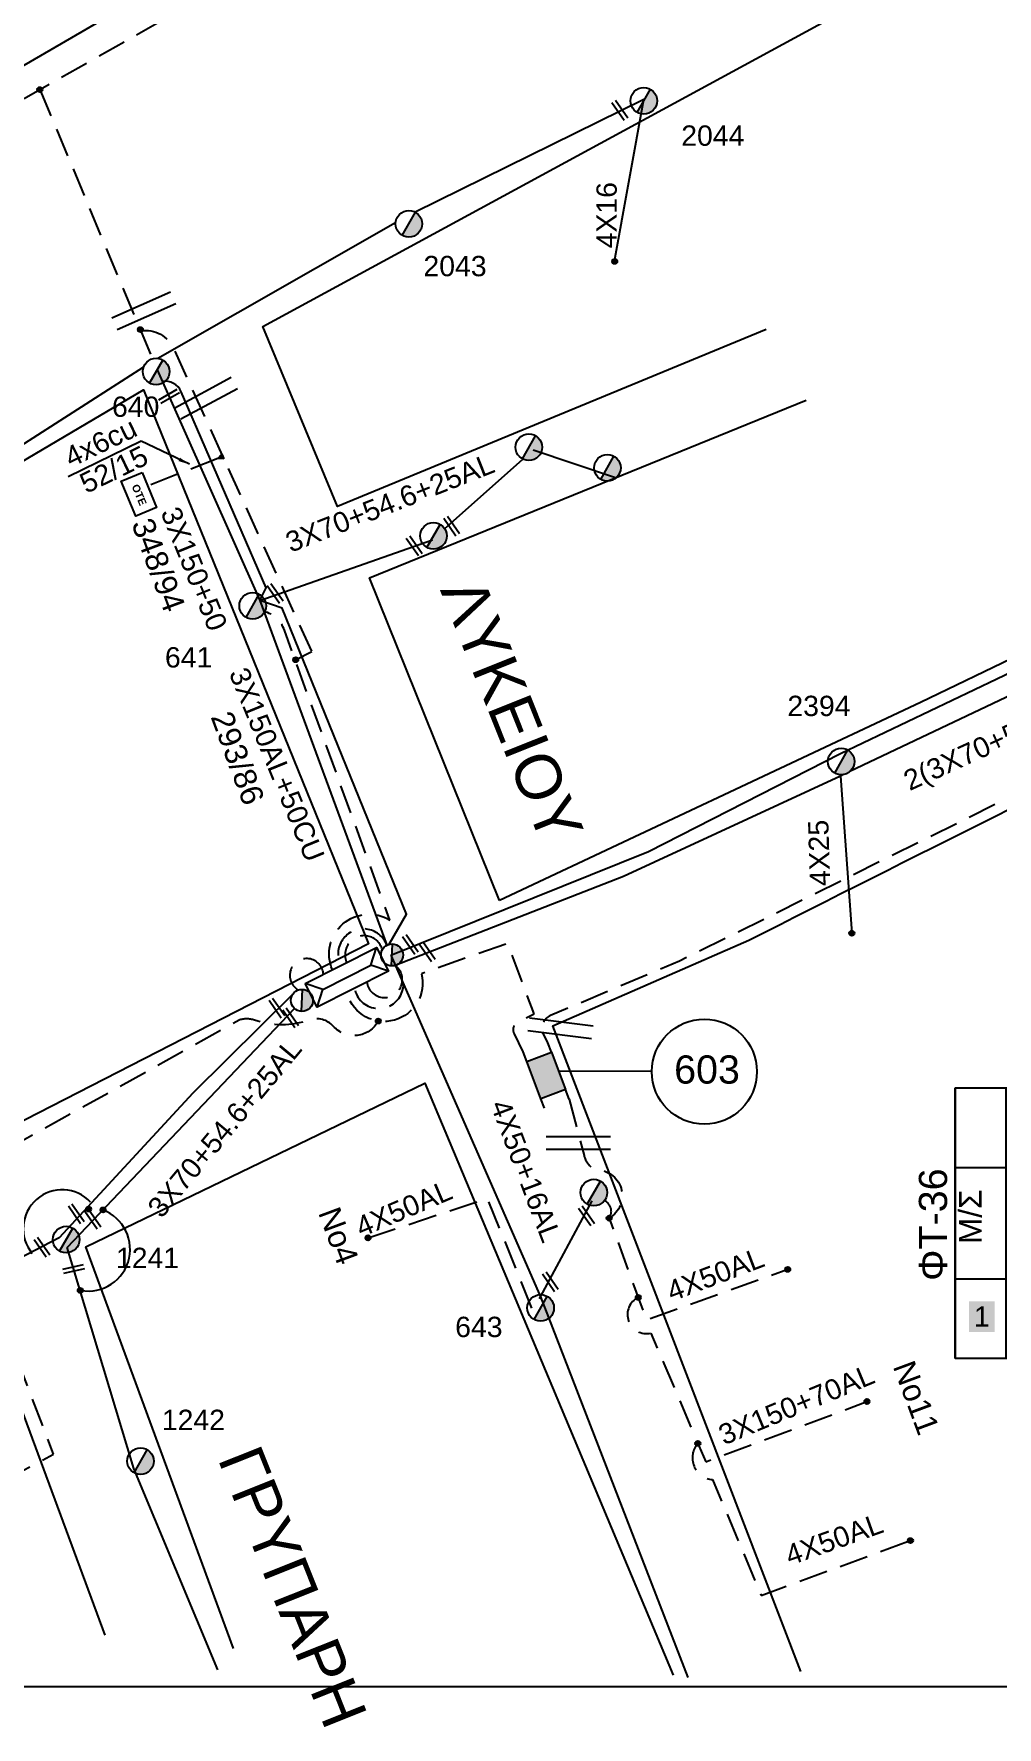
# Model space of a CAD drawing. Header units: millimetres. Extents: x 5010 to 7184, y -101 to 935.
# Drawn here: x 5551.2 to 5636.5, y -93.3 to 56.6 of the extents above; entities that cross this region are included whole.
import ezdxf
from ezdxf.enums import TextEntityAlignment as Align

# ---------------------------------------------------------------- set-up
doc = ezdxf.new("R2010")
doc.units = ezdxf.units.MM
doc.linetypes.add('DASHED', pattern=[19.05, 12.7, -6.35])
for name, color, linetype in [('Link Box 4 Διευθύνσεων', 7, 'Continuous'), ('Pillar OTE', 7, 'Continuous'), ('Ασφαλειοκιβώτια Χ.Τ 9 αναχωρήσεων', 7, 'Continuous'), ('Γέφυρες Εναερίου Δικτύου', 7, 'Continuous'), ('Γυμνά εναέρια ΧΤ και ΦΟΠ (3Φ)   4x50+16AL', 7, 'Continuous'), ('Εναέρια παροχή ΧΤ 4x16', 7, 'SYN_LINE'), ('Εναέρια παροχή ΧΤ 4x25', 7, 'SYN_LINE'), ('Επιγραφές - Σχήματα', 7, 'Continuous'), ('Καλώδια ΧΤ   3x150+70AL', 7, 'DASHED'), ('Καλώδια ΧΤ   3x150AL+50CU', 7, 'DASHED'), ('Καλώδια ΧΤ   3x150AL+50XLPE', 7, 'DASHED'), ('Καλώδια ΧΤ   4x50AL', 7, 'DASHED'), ('Μηχανική τομή', 7, 'Continuous'), ('Στύλος ΦΜ', 7, 'Continuous'), ('Στύλος ΦΜ @ 1', 7, 'Continuous'), ('Συνδέσεις', 7, 'Continuous'), ('Συνεστραμμένα ΧΤ   3x70+54.6+25AL', 7, 'SYN_LINE'), ('Τομή', 7, 'Continuous'), ('Υποσταθμός εναέριος 2 στύλων', 7, 'Continuous'), ('Υποσταθμός πόλεως', 7, 'Continuous'), ('Υπόβαθρο ΔΕΗ', 7, 'Continuous'), ('Υπόγεια Καλώδια Δικτύου ΧΤ   .15', 7, 'DASHED'), ('Υπόγεια καλώδια Παροχών ΧΤ   4x50AL', 7, 'DASHED'), ('Υπόγεια καλώδια Παροχών ΧΤ   4x6', 7, 'DASHED')]:
    doc.layers.add(name, color=color, linetype=linetype)
doc.styles.get("Standard").update_dxf_attribs({"font": 'arial.ttf'})
doc.linetypes.add('SYN_LINE', pattern='A,0.5,-0.0001,["/\\/\\/\\/",Standard,S=0.1,R=0,X=0,Y=-0.05],-0.25', length=0.7501)
doc.dimstyles.new('ISO-25', dxfattribs={"dimtxt": 2.5, "dimasz": 2.5, "dimexe": 1.25, "dimexo": 0.625, "dimtad": 1, "dimtxsty": 'Standard', "dimcen": 2.5, "dimaunit": 2, "dimazin": 0, "dimtfac": 1, "dimtmove": 0, "dimatfit": 3, "dimfxl": 1, "dimarcsym": 0})

# ---------------------------------------------------------------- blocks, each defined once
blk = doc.blocks.new('ΑΣΦΑΛΕΙΟΚΙΒΩΤΙΟ ΥΠΟΣΤΑΘΜΟΥ 9 ΑΝΑΧΩΡΗΣΕΩΝ')
at = {"layer": 'Ασφαλειοκιβώτια Χ.Τ 9 αναχωρήσεων', "ltscale": 40}
for p, q in [((-23.8, 40.36), (24.02, 40.36)), ((-9.72, 40.36), (-9.72, -40.64)), ((9.94, 40.36), (9.94, -40.64)), ((-23.8, 31.36), (24.02, 31.36)), ((-23.8, 22.36), (24.02, 22.36)), ((-23.8, 13.36), (24.02, 13.36)), ((-23.8, 4.36), (24.02, 4.36)), ((-23.8, -4.64), (24.02, -4.64)), ((-23.8, -13.64), (24.02, -13.64)), ((-23.8, -22.64), (24.02, -22.64)), ((-23.8, -31.64), (24.02, -31.64))]:
    blk.add_line(p, q, dxfattribs=at)
at = {"layer": 'Ασφαλειοκιβώτια Χ.Τ 9 αναχωρήσεων'}
blk.add_lwpolyline([(-23.8, -40.64), (24.02, -40.64), (24.02, 40.36), (-23.8, 40.36)], close=True, dxfattribs=at)
for s, p in [('1', (-18.22, 37.06)), ('2', (-18.02, 28.07)), ('3', (-18.09, 19.73)), ('4', (-17.94, 9.66)), ('5', (-18.55, 0.71)), ('6', (-18.4, -7.35)), ('7', (-18.34, -16.37)), ('8', (-18.19, -26.2)), ('9', (-18.02, -34.53))]:
    blk.add_text(s, height=3.6, rotation=270, dxfattribs=at).set_placement(p)
at = {"layer": 'Ασφαλειοκιβώτια Χ.Τ 9 αναχωρήσεων', "ltscale": 40}
for tag, height, p in [('ΟΝΟΜΑ', 5, (-0.16, 44.31)), ('ΚΕΙΜΕΝΟ 1', 2, (17.06, 35.59)), ('ΚΕΙΜΕΝΟ 2', 2, (17.06, 26.88)), ('ΚΕΙΜΕΝΟ 3', 2, (17.06, 17.69)), ('ΚΕΙΜΕΝΟ 4', 2, (17.06, 8.71)), ('ΚΕΙΜΕΝΟ 5', 2, (17.06, -0.13)), ('ΚΕΙΜΕΝΟ 6', 2, (17.06, -9.05)), ('ΚΕΙΜΕΝΟ 7', 2, (17.06, -18.13)), ('ΚΕΙΜΕΝΟ 8', 2, (17.06, -26.85)), ('ΚΕΙΜΕΝΟ 9', 2, (17.06, -35.99)), ('ΣΧ', 2, (-0.1, -42.64))]:
    blk.add_attdef(tag, text='', height=height, dxfattribs=at).set_placement(p, align=Align.MIDDLE_CENTER)
blk = doc.blocks.new('LINK BOX 4 ΑΝΑΧΩΡΗΣΕΩΝ')
at = {"layer": 'Link Box 4 Διευθύνσεων', "ltscale": 40}
blk.add_hatch(color=256, dxfattribs=at).paths.add_polyline_path([(-3.54, 0), (-3.54, -4.67), (3.54, -4.67), (3.54, 0)])
for p, q in [((-3.54, 0), (-5.33, 0)), ((5.33, 0), (3.54, 0)), ((-3.54, -4.67), (-5.33, -4.67)), ((5.33, -4.67), (3.54, -4.67))]:
    blk.add_line(p, q, dxfattribs=at)
blk.add_lwpolyline([(-3.54, -4.67), (-3.54, 0), (3.54, 0), (3.54, -4.67)], close=True, dxfattribs=at)
blk = doc.blocks.new('ΥΠΟΣΤΑΘΜΟΣ ΕΝΑΕΡΙΟΣ ΕΠΙ 2 ΣΤΥΛΩΝ')
at = {"layer": 'Υποσταθμός εναέριος 2 στύλων', "linetype": 'Continuous'}
for points in [[(-11.97, -2.11, 0.574793), (-8.45, -0.07, 0.268822), (-9.64, 1.98)], [(9.68, -2.15, 0.574793), (13.19, -0.1, 0.268822), (12.01, 1.95)]]:
    blk.add_hatch(color=256, dxfattribs=at).paths.add_polyline_path(points)
for p, q in [((-11.97, -2.11), (-9.64, 1.98)), ((9.68, -2.15), (12.01, 1.95))]:
    blk.add_line(p, q, dxfattribs=at)
for centre in [(-10.81, -0.07), (10.84, -0.1)]:
    blk.add_circle(centre, 2.36, dxfattribs=at)
at = {"layer": 'Υποσταθμός πόλεως', "linetype": 'Continuous', "ltscale": 40}
blk.add_lwpolyline([(-8.57, 2.82), (8.57, 2.82), (8.57, -2.82), (-8.57, -2.82)], close=True, dxfattribs=at)
for points in [[(-5.75, 0), (-8.57, 2.82)], [(-8.57, -2.82), (-5.75, 0)], [(-5.75, 0), (5.75, 0)], [(5.75, 0), (8.57, 2.82)], [(8.57, -2.82), (5.75, 0)]]:
    blk.add_lwpolyline(points, dxfattribs=at)
at = {"layer": 'Υποσταθμός εναέριος 2 στύλων', "ltscale": 40, "flags": 1}
for tag, p in [('ΜΕΤΑΣΧΗΜΑΤΙΣΜΟΣ', (14.09, 2.51)), ('ΙΣΧΥΣ', (14.07, -0.28)), ('ΑΡΙΘΜΟΣ', (14.19, -3))]:
    blk.add_attdef(tag, p, '', height=1.8, dxfattribs=at)
blk = doc.blocks.new('ΥΠΑΡΧΩΝ ΤΣΙΜΕΝΤΕΝΙΟΣ ΣΤΥΛΟΣ')
at = {"layer": 'Στύλος ΦΜ'}
blk.add_hatch(color=256, dxfattribs=at).paths.add_polyline_path([(-1.29, -2.28, 0.574793), (2.62, 0, 0.268822), (1.3, 2.27)])
blk.add_line((-1.29, -2.28), (1.3, 2.27), dxfattribs=at)
blk.add_circle((0, 0), 2.62, dxfattribs=at)
at = {"layer": 'Στύλος ΦΜ', "flags": 4}
for tag, p in [('ΑΡΙΘΜΟΣ', (-4.68, 8.05)), ('ΤΥΠΟΣ', (-4.91, 3.03))]:
    blk.add_attdef(tag, p, '', height=4, dxfattribs=at)
blk = doc.blocks.new('ΤΟΜΗ')
at = {"layer": 'Τομή', "ltscale": 40}
for p, q in [((-5.68, 0), (5.68, 0)), ((5.68, -2.33), (-5.68, -2.33))]:
    blk.add_line(p, q, dxfattribs=at)
blk = doc.blocks.new('_ΣΥΝΔΕΣΗ')
at = {"layer": 'Συνδέσεις', "linetype": 'SYN_LINE', "ltscale": 40}
blk.add_hatch(color=256, dxfattribs=at).paths.add_polyline_path([(0.5, -0.01, 1), (-0.5, -0.01, 1)])
at = {"layer": 'Συνδέσεις'}
blk.add_circle((0, -0.01), 0.5, dxfattribs=at)
blk = doc.blocks.new('ΜΗΧΑΝΙΚΗ ΤΟΜΗ')
at = {"layer": 'Μηχανική τομή', "ltscale": 40}
for p, q in [((-1.89, 0.78), (1.89, 0.78)), ((1.89, 0), (-1.89, 0))]:
    blk.add_line(p, q, dxfattribs=at)
blk = doc.blocks.new('PILLAR ΟΤΕ')
at = {"layer": 'Pillar OTE', "ltscale": 40}
blk.add_lwpolyline([(-3.31, 2.02), (3.39, 2.02), (3.39, -1.99), (-3.31, -1.99)], close=True, dxfattribs=at)
at = {"layer": 'Pillar OTE', "insert": (-1.81, 0.71), "char_height": 1.3575, "width": 109.961, "attachment_point": 1}
blk.add_mtext('{\\fArial|b1|i0|c161|p34;OTE}', dxfattribs=at)

msp = doc.modelspace()

# ---------------------------------------------------------------- hatches: boundary and pattern name
at = {"layer": 'Pillar OTE', "ltscale": 40}
h = msp.add_hatch(color=256, dxfattribs=at)
h.dxf.hatch_style = 1
h.paths.add_polyline_path([(5567.88, 19.41), (5567.51, 19), (5568.06, 18.98)])
at = {"layer": 'Ασφαλειοκιβώτια Χ.Τ 9 αναχωρήσεων'}
for color in [2, 5, 27]:
    msp.add_hatch(color=color, dxfattribs=at).paths.add_polyline_path([(5634.03, -58.31), (5636.33, -58.31), (5636.33, -55.6), (5634.03, -55.6)])

# ---------------------------------------------------------------- linework, layer by layer
at = {"layer": 'Pillar OTE', "ltscale": 40}
msp.add_lwpolyline([(5568.06, 18.98), (5567.51, 19), (5567.88, 19.41), (5568.06, 18.98)], dxfattribs=at)
at = {"layer": 'Γέφυρες Εναερίου Δικτύου', "color": 27, "linetype": 'DASHED', "ltscale": 0.2}
msp.add_line((5596.75, -32.71), (5596.29, -31.79), dxfattribs=at)
at = {"layer": 'Γέφυρες Εναερίου Δικτύου', "color": 30, "linetype": 'DASHED', "ltscale": 0.2, "flags": 128}
msp.add_lwpolyline([(5551.76, 51.68), (5561.72, 27.84)], dxfattribs=at)
at = {"layer": 'Γέφυρες Εναερίου Δικτύου', "color": 151, "linetype": 'DASHED', "ltscale": 0.2, "flags": 128}
msp.add_lwpolyline([(5594.57, -33.53), (5593.78, -31.91, -0.449627), (5594.23, -30.81), (5595.53, -30.16), (5593.19, -23.92), (5585.56, -26.6, -0.972544), (5578.99, -28.42, -2.238852)], format="xyb", dxfattribs=at)
at = {"layer": 'Γέφυρες Εναερίου Δικτύου', "color": 173, "linetype": 'DASHED', "ltscale": 0.2, "flags": 128}
msp.add_lwpolyline([(5579.67, -28.08, 1.336887), (5583.23, -25.86, 1.494485)], format="xyb", dxfattribs=at)
at = {"layer": 'Γέφυρες Εναερίου Δικτύου', "color": 85, "flags": 128}
msp.add_lwpolyline([(5596.09, -55.21), (5600.67, -46.71)], dxfattribs=at)
at = {"layer": 'Γέφυρες Εναερίου Δικτύου', "color": 2, "linetype": 'Continuous', "ltscale": 0.2, "flags": 128}
msp.add_lwpolyline([(5567.52, -88.23), (5560.09, -70.39), (5554.19, -50.85)], dxfattribs=at)
at = {"layer": 'Γυμνά εναέρια ΧΤ και ΦΟΠ (3Φ)   4x50+16AL', "color": 85, "flags": 128}
msp.add_lwpolyline([(5582.84, -24.96), (5596.09, -55.21), (5609.15, -88.9)], dxfattribs=at)
at = {"layer": 'Γυμνά εναέρια ΧΤ και ΦΟΠ (3Φ)   4x50+16AL', "color": 27, "ltscale": 20, "flags": 128}
msp.add_lwpolyline([(5574.27, -28.28), (5565.3, -37.17), (5553.48, -49.98), (5475.26, -90.62)], dxfattribs=at)
at = {"layer": 'Εναέρια παροχή ΧΤ 4x16', "color": 1, "linetype": 'SYN_LINE', "ltscale": 15, "flags": 128}
msp.add_lwpolyline([(5602.65, 36.49), (5605.24, 50.8)], dxfattribs=at)
at = {"layer": 'Εναέρια παροχή ΧΤ 4x25', "color": 173, "linetype": 'SYN_LINE', "ltscale": 20, "flags": 128}
msp.add_lwpolyline([(5684.47, 20.22), (5623.49, -8.71)], dxfattribs=at)
at = {"layer": 'Εναέρια παροχή ΧΤ 4x25', "color": 173, "linetype": 'SYN_LINE', "ltscale": 15, "flags": 128}
msp.add_lwpolyline([(5622.94, -8.97), (5622.66, -9.1), (5623.66, -23.01)], dxfattribs=at)
at = {"layer": 'Επιγραφές - Σχήματα', "linetype": 'Continuous', "ltscale": 0.2}
msp.add_line((5597.69, -35.2), (5605.96, -35.24), dxfattribs=at)
at = {"layer": 'Επιγραφές - Σχήματα'}
msp.add_lwpolyline([(5045.81, 913.83), (7035.6, 913.83), (7035.6, -89.73), (5045.81, -89.73)], close=True, dxfattribs=at)
at = {"layer": 'Επιγραφές - Σχήματα', "linetype": 'Continuous', "ltscale": 0.2}
msp.add_circle((5610.61, -35.27), 4.65, dxfattribs=at)
at = {"layer": 'Επιγραφές - Σχήματα', "color": 1, "linetype": 'DASHED', "ltscale": 0.2}
msp.add_arc((5580.4, -24.86), 2.23, 20.4146, 207.2594, dxfattribs=at)
at = {"layer": 'Επιγραφές - Σχήματα', "color": 133, "linetype": 'DASHED', "ltscale": 0.2}
msp.add_arc((5580.47, -24.91), 1.68, 14.9355, 204.7486, dxfattribs=at)
at = {"layer": 'Επιγραφές - Σχήματα', "color": 2, "linetype": 'DASHED', "ltscale": 0.2}
msp.add_arc((5575.39, -26.75), 1.49, 3.5115, 239.9156, dxfattribs=at)
at = {"layer": 'Επιγραφές - Σχήματα', "color": 85, "linetype": 'DASHED', "ltscale": 0.2}
msp.add_arc((5582.28, -27.13), 1.58, 187.2877, 52.8346, dxfattribs=at)
at = {"layer": 'Επιγραφές - Σχήματα', "linetype": 'Continuous', "ltscale": 0.2}
for centre, radius, start, end in [((5553.74, -49.18), 3.45, 43.2, 219.1443), ((5556.04, -50.99), 3.71, 254.349, 69.6964)]:
    msp.add_arc(centre, radius, start, end, dxfattribs=at)
at = {"layer": 'Καλώδια ΧΤ   3x150+70AL', "color": 85, "linetype": 'DASHED', "ltscale": 0.2, "flags": 128}
msp.add_lwpolyline([(5604.75, -55.26, 0.892727), (5605.87, -58.42), (5610.73, -69.81), (5625, -64.48)], format="xyb", dxfattribs=at)
at = {"layer": 'Καλώδια ΧΤ   3x150+70AL', "color": 27, "linetype": 'DASHED', "ltscale": 0.2, "flags": 128}
msp.add_lwpolyline([(5541.89, -75.01), (5552.98, -69.15), (5548.32, -56.95)], dxfattribs=at)
at = {"layer": 'Καλώδια ΧΤ   3x150AL+50CU', "color": 27, "linetype": 'DASHED', "ltscale": 0.2, "flags": 128}
msp.add_lwpolyline([(5707.49, -54.96), (5708.86, -54.56), (5711.16, -13.08), (5711.71, 17.62, 0.543069), (5710.41, 18.5), (5691.17, 15.59), (5608.41, -25.49), (5596.98, -30.31, 0.384681), (5596.29, -31.79, -0.04856)], format="xyb", dxfattribs=at)
at = {"layer": 'Καλώδια ΧΤ   3x150AL+50CU', "color": 30, "linetype": 'DASHED', "ltscale": 0.2, "flags": 128}
msp.add_lwpolyline([(5577.67, -26.26, -0.732931), (5582.76, -21.86), (5573.42, 3.81, 0.245432), (5571.61, 5.47)], format="xyb", dxfattribs=at)
at = {"layer": 'Καλώδια ΧΤ   3x150AL+50XLPE', "color": 151, "linetype": 'DASHED', "ltscale": 0.2, "flags": 128}
msp.add_lwpolyline([(5581.73, -30.8, -0.520201), (5577.75, -31.25, 0.304436), (5575.64, -30.71, -0.17037), (5570.76, -30.71, 0.17037), (5569.4, -30.71), (5506.1, -66), (5500.06, -53.4)], format="xyb", dxfattribs=at)
at = {"layer": 'Καλώδια ΧΤ   4x50AL', "color": 85, "linetype": 'DASHED', "ltscale": 0.2, "flags": 128}
for points in [[(5598.63, -37.7), (5599.95, -42.69, 0.197858), (5600.91, -43.96, -0.789902), (5602.18, -48.24), (5605.47, -57.24), (5617.99, -52.77)], [(5610.03, -68.18, 0.618313), (5611.34, -71.39), (5615.64, -81.64), (5628.85, -76.78)]]:
    msp.add_lwpolyline(points, format="xyb", dxfattribs=at)
msp.add_lwpolyline([(5580.83, -49.99), (5591.38, -46.49), (5595.34, -56.3), (5596.09, -55.21)], dxfattribs=at)
at = {"layer": 'Καλώδια ΧΤ   4x50AL', "color": 85, "linetype": 'DASHED', "ltscale": 0.2}
msp.add_arc((5601.34, -47.64), 1.03, 324.2897, 66.7296, dxfattribs=at)
at = {"layer": 'Συνεστραμμένα ΧΤ   3x70+54.6+25AL', "color": 1, "linetype": 'SYN_LINE', "ltscale": 20, "flags": 128}
for points in [[(5605.24, 50.8), (5585.01, 40.82)], [(5583.26, 39.87), (5562.22, 27.88)], [(5560.95, 27.09), (5548.43, 19.06), (5508, -3.94)], [(5562.15, 26.86), (5571.25, 6.45), (5582.49, -24.08)]]:
    msp.add_lwpolyline(points, dxfattribs=at)
at = {"layer": 'Συνεστραμμένα ΧΤ   3x70+54.6+25AL', "color": 30, "linetype": 'DASHED', "ltscale": 0.2, "flags": 128}
msp.add_lwpolyline([(5560.68, 30.32, -0.344871), (5563.63, 28.68), (5575.84, 1.89)], format="xyb", dxfattribs=at)
at = {"layer": 'Συνεστραμμένα ΧΤ   3x70+54.6+25AL', "color": 133, "linetype": 'SYN_LINE', "ltscale": 15, "flags": 128}
msp.add_lwpolyline([(5582.7, -23.99), (5584.24, -21.32), (5573.22, 5.76), (5571.25, 6.45), (5571.8, 7.55), (5564.29, 24.91, 0.343741), (5562.6, 25.83)], format="xyb", dxfattribs=at)
at = {"layer": 'Συνεστραμμένα ΧΤ   3x70+54.6+25AL', "color": 133, "linetype": 'SYN_LINE', "ltscale": 20, "flags": 128}
for points in [[(5622.66, -7.1), (5683.99, 22.18)], [(5571.25, 6.45), (5586.53, 11.82)], [(5582.84, -24.96), (5605.65, -15.78), (5622.66, -7.1)]]:
    msp.add_lwpolyline(points, dxfattribs=at)
at = {"layer": 'Συνεστραμμένα ΧΤ   3x70+54.6+25AL', "color": 133, "linetype": 'SYN_LINE', "ltscale": 10, "flags": 128}
for points in [[(5595.44, 19.78), (5602.75, 17.32)], [(5587.61, 12.79), (5594.52, 18.96)]]:
    msp.add_lwpolyline(points, dxfattribs=at)
at = {"layer": 'Συνεστραμμένα ΧΤ   3x70+54.6+25AL', "color": 30, "linetype": 'DASHED', "ltscale": 0.2, "flags": 128}
msp.add_lwpolyline([(5575.84, 1.89), (5574.39, 1.16)], dxfattribs=at)
at = {"layer": 'Συνεστραμμένα ΧΤ   3x70+54.6+25AL', "color": 173, "linetype": 'SYN_LINE', "ltscale": 20, "flags": 128}
msp.add_lwpolyline([(5622.66, -9.1), (5603.45, -17.98), (5583.23, -25.86)], dxfattribs=at)
at = {"layer": 'Συνεστραμμένα ΧΤ   3x70+54.6+25AL', "color": 2, "ltscale": 20, "flags": 128}
msp.add_lwpolyline([(5554.19, -50.85), (5574.32, -29.67)], dxfattribs=at)
at = {"layer": 'Υπόβαθρο ΔΕΗ', "flags": 128}
for points in [[(5490.64, 19.15), (5597.68, 81.35), (5596.74, 86.68), (5609.26, 150.02), (5614.71, 176.41), (5588.22, 181.19), (5590.28, 190.53), (5616.32, 185.38), (5624.48, 221.04), (5589.61, 226.92), (5583.8, 194.5), (5575.56, 195.75), (5586.36, 256.01), (5592.77, 289.58), (5572.25, 284.95, -0.024804), (5549.35, 206.22, 0.005729), (5529.33, 152.13, 0.038416), (5515.48, 108.33, -0.017722), (5503.41, 70.35, 0.03706), (5490.64, 19.15, 4.343855)], [(5490.64, 19.15), (5597.68, 81.35), (5596.74, 86.68), (5609.26, 150.02), (5614.71, 176.41), (5588.22, 181.19), (5590.28, 190.53), (5616.32, 185.38), (5624.48, 221.04), (5589.61, 226.92), (5583.8, 194.5), (5575.56, 195.75), (5586.36, 256.01), (5592.77, 289.58), (5572.25, 284.95, -0.024804), (5549.35, 206.22, 0.005729), (5529.33, 152.13, 0.038416), (5515.48, 108.33, -0.017722), (5503.41, 70.35, 0.03706), (5490.64, 19.15, 4.343855)], [(5474.92, -80.52), (5456.88, -40.62, -0.276708), (5458.6, -35.02), (5510, -4.98), (5560.93, 25.09), (5580.87, -23.94), (5545.78, -41.93), (5516.58, -58.58), (5474.92, -80.52)], [(5474.92, -80.52), (5456.88, -40.62, -0.276708), (5458.6, -35.02), (5510, -4.98), (5560.93, 25.09), (5580.87, -23.94), (5545.78, -41.93), (5516.58, -58.58), (5474.92, -80.52)], [(5619.14, -88.39), (5597.18, -31.2), (5614.54, -23.64, -0.003554), (5658.23, -1.85, -0.001988), (5690.19, 14.03), (5708.62, 17.01), (5705.58, -46.94), (5704.48, -74.44), (5701.58, -79.93), (5688.79, -89.18)], [(5619.14, -88.39), (5597.18, -31.2), (5614.54, -23.64, -0.003554), (5658.23, -1.85, -0.001988), (5690.19, 14.03), (5708.62, 17.01), (5705.58, -46.94), (5704.48, -74.44), (5701.58, -79.93), (5688.79, -89.18)]]:
    msp.add_lwpolyline(points, format="xyb", dxfattribs=at)
for points in [[(5616.08, 30.44), (5578.12, 14.77), (5571.52, 30.7), (5630.28, 62.62), (5681.83, 91.18), (5712.39, 104.65), (5710.45, 52.84), (5709.4, 28.11), (5682.71, 22.92), (5629.74, -2.58), (5592.48, -20.13)], [(5616.08, 30.44), (5578.12, 14.77), (5571.52, 30.7), (5630.28, 62.62), (5681.83, 91.18), (5712.39, 104.65), (5710.45, 52.84), (5709.4, 28.11), (5682.71, 22.92), (5629.74, -2.58), (5592.48, -20.13)], [(5592.48, -20.13), (5580.94, 8.44), (5619.61, 24.19)], [(5592.48, -20.13), (5580.94, 8.44), (5619.61, 24.19)], [(5560.72, 20.55), (5554.27, 17.4)], [(5568.9, -86.33), (5555.82, -50.79), (5585.86, -36.29), (5607.85, -88.7)], [(5568.9, -86.33), (5555.82, -50.79), (5585.86, -36.29), (5607.85, -88.7)], [(5479.17, -89.93), (5517.45, -71.67), (5546.63, -55.76), (5557.53, -85.15)], [(5479.17, -89.93), (5517.45, -71.67), (5546.63, -55.76), (5557.53, -85.15)]]:
    msp.add_lwpolyline(points, dxfattribs=at)
at = {"layer": 'Υπόγεια Καλώδια Δικτύου ΧΤ   .15', "color": 30, "linetype": 'DASHED', "ltscale": 0.2, "flags": 128}
msp.add_lwpolyline([(5436.19, -47.22), (5432, -49.41), (5430.69, -46.39), (5445.72, -38.26), (5436.38, -17.19), (5436.38, -17.19), (5435.57, -15.38), (5481.94, 11.99), (5483.38, 9.52), (5512.5, 26.45), (5513.23, 29.84), (5536.73, 43.16), (5562.19, 57.59), (5585.87, 71), (5587.81, 70.08), (5590.56, 71.69)], dxfattribs=at)
at = {"layer": 'Υπόγεια καλώδια Παροχών ΧΤ   4x6', "color": 30, "linetype": 'DASHED', "ltscale": 0.2}
msp.add_lwpolyline([(5567.51, 19), (5561.35, 16.59)], dxfattribs=at)

# ---------------------------------------------------------------- block references
at = {"layer": 'Link Box 4 Διευθύνσεων', "xscale": 0.5000000000004609, "yscale": 0.5000000000004609, "zscale": 0.5000000000004609, "rotation": 290.6129210638675}
msp.add_blockref('LINK BOX 4 ΑΝΑΧΩΡΗΣΕΩΝ', (5597.69, -35.2), dxfattribs=at)
at = {"layer": 'Pillar OTE', "xscale": 0.5, "yscale": 0.5, "zscale": 0.5, "rotation": 292.5959703160557}
msp.add_blockref('PILLAR ΟΤΕ', (5560.52, 15.85), dxfattribs=at)
at = {"layer": 'Ασφαλειοκιβώτια Χ.Τ 9 αναχωρήσεων', "xscale": 0.5, "yscale": 0.5, "zscale": 0.5, "rotation": 90}
msp.add_blockref('ΑΣΦΑΛΕΙΟΚΙΒΩΤΙΟ ΥΠΟΣΤΑΘΜΟΥ 9 ΑΝΑΧΩΡΗΣΕΩΝ', (5653.01, -48.74), dxfattribs=at).add_auto_attribs({'ΟΝΟΜΑ': 'ΦΤ-36'})
at = {"layer": 'Μηχανική τομή'}
for p, xscale, yscale, zscale, rotation in [((5602.96, 49.73), 0.4999999999999499, 0.4999999999999499, 0.4999999999999499, 304.5429957508914), ((5563.3, 24.35), 0.4999999999999617, 0.4999999999999617, 0.4999999999999617, 29.85483281324398), ((5588.07, 12.92), 0.4999999999999499, 0.4999999999999499, 0.4999999999999499, 304.5429957508914), ((5584.75, 11.16), 0.4999999999999499, 0.4999999999999499, 0.4999999999999499, 304.5429957508914), ((5572.44, 6.96), 0.4999999999999499, 0.4999999999999499, 0.4999999999999499, 304.5429957508914), ((5584.42, -24.12), 0.4999999999999499, 0.4999999999999499, 0.4999999999999499, 304.5429957508914), ((5585.9, -24.76), 0.4999999999999499, 0.4999999999999499, 0.4999999999999499, 304.5429957508914), ((5572.59, -29.75), 0.4999999999999499, 0.4999999999999499, 0.4999999999999499, 304.5429957508914), ((5573.8, -30.62), 0.4999999999999499, 0.4999999999999499, 0.4999999999999499, 304.5429957508914), ((5554.82, -47.97), 0.4999999999999499, 0.4999999999999499, 0.4999999999999499, 304.5429957508914), ((5556.29, -48.44), 0.4999999999999499, 0.4999999999999499, 0.4999999999999499, 304.5429957508914), ((5600.01, -48.15), 0.4999999999999499, 0.4999999999999499, 0.4999999999999499, 304.5429957508914), ((5551.78, -50.93), 0.4999999999999499, 0.4999999999999499, 0.4999999999999499, 304.5429957508914), ((5554.79, -52.93), 0.5000000000000409, 0.5000000000000409, 0.5000000000000409, 12.54215186162876), ((5596.8, -53.98), 0.4999999999999499, 0.4999999999999499, 0.4999999999999499, 304.5429957508914)]:
    msp.add_blockref('ΜΗΧΑΝΙΚΗ ΤΟΜΗ', p, dxfattribs=dict(at, xscale=xscale, yscale=yscale, zscale=zscale, rotation=rotation))
at = {"layer": 'Στύλος ΦΜ @ 1', "ltscale": 40}
ref = msp.add_blockref('ΥΠΑΡΧΩΝ ΤΣΙΜΕΝΤΕΝΙΟΣ ΣΤΥΛΟΣ', (5605.24, 50.68), dxfattribs=dict(at, xscale=0.4499999999998181, yscale=0.4499999999998181, zscale=0.4499999999998181))
ref.add_attrib('ΤΥΠΟΣ', '2044', (5608.56, 46.7), dxfattribs={"layer": 'Στύλος ΦΜ', "height": 1.8, "flags": 4})
ref = msp.add_blockref('ΥΠΑΡΧΩΝ ΤΣΙΜΕΝΤΕΝΙΟΣ ΣΤΥΛΟΣ', (5605.24, 50.68), dxfattribs=dict(at, xscale=0.4499999999998181, yscale=0.4499999999998181, zscale=0.4499999999998181))
ref.add_attrib('ΤΥΠΟΣ', '2044', (5608.56, 46.7), dxfattribs={"layer": 'Στύλος ΦΜ', "height": 1.8, "flags": 4})
ref = msp.add_blockref('ΥΠΑΡΧΩΝ ΤΣΙΜΕΝΤΕΝΙΟΣ ΣΤΥΛΟΣ', (5584.44, 39.79), dxfattribs=dict(at, xscale=0.4499999999998181, yscale=0.4499999999998181, zscale=0.4499999999998181))
ref.add_attrib('ΤΥΠΟΣ', '2043', (5585.73, 35.15), dxfattribs={"layer": 'Στύλος ΦΜ', "height": 1.8, "flags": 4})
ref = msp.add_blockref('ΥΠΑΡΧΩΝ ΤΣΙΜΕΝΤΕΝΙΟΣ ΣΤΥΛΟΣ', (5584.44, 39.79), dxfattribs=dict(at, xscale=0.4499999999998181, yscale=0.4499999999998181, zscale=0.4499999999998181))
ref.add_attrib('ΤΥΠΟΣ', '2043', (5585.73, 35.15), dxfattribs={"layer": 'Στύλος ΦΜ', "height": 1.8, "flags": 4})
ref = msp.add_blockref('ΥΠΑΡΧΩΝ ΤΣΙΜΕΝΤΕΝΙΟΣ ΣΤΥΛΟΣ', (5562.06, 26.71), dxfattribs=dict(at, xscale=0.4499999999998181, yscale=0.4499999999998181, zscale=0.4499999999998181))
ref.add_attrib('ΤΥΠΟΣ', '640', (5558.15, 22.7), dxfattribs={"layer": 'Στύλος ΦΜ', "height": 1.8, "flags": 4})
at = {"layer": 'Στύλος ΦΜ @ 1', "ltscale": 40, "xscale": 0.4499999999998181, "yscale": 0.4499999999998181, "zscale": 0.4499999999998181}
for p in [(5595.07, 20.01), (5602.02, 18.19), (5586.62, 12.16), (5600.82, -45.98), (5600.82, -45.98)]:
    msp.add_blockref('ΥΠΑΡΧΩΝ ΤΣΙΜΕΝΤΕΝΙΟΣ ΣΤΥΛΟΣ', p, dxfattribs=at)
at = {"layer": 'Στύλος ΦΜ @ 1', "ltscale": 40}
ref = msp.add_blockref('ΥΠΑΡΧΩΝ ΤΣΙΜΕΝΤΕΝΙΟΣ ΣΤΥΛΟΣ', (5570.61, 5.97), dxfattribs=dict(at, xscale=0.4499999999998181, yscale=0.4499999999998181, zscale=0.4499999999998181))
ref.add_attrib('ΤΥΠΟΣ', '641', (5562.84, 0.51), dxfattribs={"layer": 'Στύλος ΦΜ', "height": 1.8, "flags": 4})
ref = msp.add_blockref('ΥΠΑΡΧΩΝ ΤΣΙΜΕΝΤΕΝΙΟΣ ΣΤΥΛΟΣ', (5622.73, -7.81), dxfattribs=dict(at, xscale=0.4499999999998181, yscale=0.4499999999998181, zscale=0.4499999999998181))
ref.add_attrib('ΤΥΠΟΣ', '2394', (5617.96, -3.79), dxfattribs={"layer": 'Στύλος ΦΜ', "height": 1.8, "flags": 4})
ref = msp.add_blockref('ΥΠΑΡΧΩΝ ΤΣΙΜΕΝΤΕΝΙΟΣ ΣΤΥΛΟΣ', (5554.09, -50.14), dxfattribs=dict(at, xscale=0.4499999999998181, yscale=0.4499999999998181, zscale=0.4499999999998181))
ref.add_attrib('ΤΥΠΟΣ', '1241', (5558.5, -52.66), dxfattribs={"layer": 'Στύλος ΦΜ', "height": 1.8, "flags": 4})
ref = msp.add_blockref('ΥΠΑΡΧΩΝ ΤΣΙΜΕΝΤΕΝΙΟΣ ΣΤΥΛΟΣ', (5554.09, -50.14), dxfattribs=dict(at, xscale=0.4499999999998181, yscale=0.4499999999998181, zscale=0.4499999999998181))
ref.add_attrib('ΤΥΠΟΣ', '1241', (5558.5, -52.66), dxfattribs={"layer": 'Στύλος ΦΜ', "height": 1.8, "flags": 4})
ref = msp.add_blockref('ΥΠΑΡΧΩΝ ΤΣΙΜΕΝΤΕΝΙΟΣ ΣΤΥΛΟΣ', (5596.11, -56.19), dxfattribs=dict(at, xscale=0.4499999999998181, yscale=0.4499999999998181, zscale=0.4499999999998181))
ref.add_attrib('ΤΥΠΟΣ', '643', (5588.54, -58.77), dxfattribs={"layer": 'Στύλος ΦΜ', "height": 1.8, "flags": 4})
ref = msp.add_blockref('ΥΠΑΡΧΩΝ ΤΣΙΜΕΝΤΕΝΙΟΣ ΣΤΥΛΟΣ', (5596.11, -56.19), dxfattribs=dict(at, xscale=0.4499999999998181, yscale=0.4499999999998181, zscale=0.4499999999998181))
ref.add_attrib('ΤΥΠΟΣ', '643', (5588.54, -58.77), dxfattribs={"layer": 'Στύλος ΦΜ', "height": 1.8, "flags": 4})
ref = msp.add_blockref('ΥΠΑΡΧΩΝ ΤΣΙΜΕΝΤΕΝΙΟΣ ΣΤΥΛΟΣ', (5560.68, -69.76), dxfattribs=dict(at, xscale=0.4499999999998181, yscale=0.4499999999998181, zscale=0.4499999999998181))
ref.add_attrib('ΤΥΠΟΣ', '1242', (5562.56, -67), dxfattribs={"layer": 'Στύλος ΦΜ', "height": 1.8, "flags": 4})
at = {"layer": 'Συνδέσεις', "xscale": 0.4500000000000455, "yscale": 0.4500000000000455, "zscale": 0.4500000000000455}
for p in [(5551.76, 51.68), (5602.67, 36.47), (5560.67, 30.43), (5574.42, 1.2), (5623.67, -23.01), (5581.73, -30.79), (5556.08, -47.43), (5557.36, -47.51), (5602.18, -48.24), (5580.83, -49.98), (5617.99, -52.77), (5555.34, -54.63), (5604.75, -55.25), (5625, -64.47), (5610.03, -68.18), (5628.86, -76.78)]:
    msp.add_blockref('_ΣΥΝΔΕΣΗ', p, dxfattribs=at)
at = {"layer": 'Τομή'}
for p, xscale, yscale, zscale, rotation in [((5560.74, 32.63), 0.499999999999955, 0.499999999999955, 0.499999999999955, 23.94433817345423), ((5560.74, 32.63), 0.499999999999955, 0.499999999999955, 0.499999999999955, 23.94433817345423), ((5566.2, 24.86), 0.4999999999999624, 0.4999999999999624, 0.4999999999999624, 28.33462532705951), ((5566.2, 24.86), 0.4999999999999624, 0.4999999999999624, 0.4999999999999624, 28.33462532705951), ((5597.94, -30.85), 0.4999999999999417, 0.4999999999999417, 0.4999999999999417, 352.7691517555748), ((5597.94, -30.85), 0.4999999999999417, 0.4999999999999417, 0.4999999999999417, 352.7691517555748)]:
    msp.add_blockref('ΤΟΜΗ', p, dxfattribs=dict(at, xscale=xscale, yscale=yscale, zscale=zscale, rotation=rotation))
at = {"layer": 'Τομή', "xscale": 0.5, "yscale": 0.5, "zscale": 0.5}
msp.add_blockref('ΤΟΜΗ', (5599.45, -41), dxfattribs=at)
msp.add_blockref('ΤΟΜΗ', (5599.45, -41), dxfattribs=at)
at = {"layer": 'Υποσταθμός εναέριος 2 στύλων', "lineweight": 30, "xscale": 0.413135431996433, "yscale": 0.413135431996433, "zscale": 0.413135431996433, "rotation": 26.82137119325573}
msp.add_blockref('ΥΠΟΣΤΑΘΜΟΣ ΕΝΑΕΡΙΟΣ ΕΠΙ 2 ΣΤΥΛΩΝ', (5578.94, -26.92), dxfattribs=at)

# ---------------------------------------------------------------- texts
at = {"layer": 'Γυμνά εναέρια ΧΤ και ΦΟΠ (3Φ)   4x50+16AL'}
msp.add_text('4X50+16AL', height=1.8, rotation=290.6841, dxfattribs=at).set_placement((5594.81, -44.06), align=Align.MIDDLE)
at = {"layer": 'Εναέρια παροχή ΧΤ 4x16', "ltscale": 20}
msp.add_text('4X16', height=1.8, rotation=90, dxfattribs=at).set_placement((5601.95, 40.55), align=Align.MIDDLE)
at = {"layer": 'Εναέρια παροχή ΧΤ 4x25', "ltscale": 20}
msp.add_text('4X25', height=1.8, rotation=91.7114, dxfattribs=at).set_placement((5620.77, -15.91), align=Align.MIDDLE)
at = {"layer": 'Επιγραφές - Σχήματα', "linetype": 'DASHED', "ltscale": 0.2, "attachment_point": 1}
for s, insert, char_height, width, rotation in [('348/94', (5561.72, 13.95), 2, 17.7581, 290.3594), ('ΛΥΚΕΙΟΥ', (5590.89, 8.88), 4, 17.2922, 291.7312), ('293/86', (5568.74, -3.15), 2, 17.7581, 290.3594), ('Μ/Σ', (5633.16, -50.53), 2, 3.8363, 90), ('Νο4', (5578.26, -47.05), 2, 17.7581, 290.3594), ('Νο11', (5629.15, -60.66), 2, 17.7581, 290.3594), ('ΓΡΥΠΑΡΗ', (5571.19, -68.04), 4, 17.2922, 291.7312)]:
    msp.add_mtext(s, dxfattribs=dict(at, insert=insert, char_height=char_height, width=width, rotation=rotation))
at = {"layer": 'Επιγραφές - Σχήματα', "linetype": 'Continuous', "ltscale": 0.2, "insert": (5607.93, -33.83), "char_height": 2.5, "width": 5.2683, "attachment_point": 1}
msp.add_mtext('603', dxfattribs=at)
at = {"layer": 'Καλώδια ΧΤ   3x150+70AL', "ltscale": 0.2}
msp.add_text('3X150+70AL', height=1.8, rotation=22.5013, dxfattribs=at).set_placement((5618.75, -64.74), align=Align.MIDDLE)
at = {"layer": 'Καλώδια ΧΤ   3x150AL+50CU', "ltscale": 0.2}
for s, rotation, p in [('3Χ150+50', 292.1015, (5565.43, 9.25)), ('3X150AL+50CU', 292.2226, (5572.76, -8.08))]:
    msp.add_text(s, height=1.8, rotation=rotation, dxfattribs=at).set_placement(p, align=Align.MIDDLE)
at = {"layer": 'Καλώδια ΧΤ   4x50AL', "ltscale": 0.2}
for rotation, p in [(23.0317, (5583.99, -47.38)), (20.8364, (5611.58, -53.21)), (19.6366, (5622.09, -76.67))]:
    msp.add_text('4X50AL', height=1.8, rotation=rotation, dxfattribs=at).set_placement(p, align=Align.MIDDLE)
at = {"layer": 'Συνεστραμμένα ΧΤ   3x70+54.6+25AL', "ltscale": 20}
for s, rotation, p in [('3X70+54.6+25AL', 21.5653, (5582.75, 15.09)), ('2(3X70+54.6+25AL)', 24.4868, (5638.81, -5.13)), ('3X70+54.6+25AL', 50.1677, (5568.12, -40.25))]:
    msp.add_text(s, height=1.8, rotation=rotation, dxfattribs=at).set_placement(p, align=Align.MIDDLE)
at = {"layer": 'Υπόγεια καλώδια Παροχών ΧΤ   4x50AL', "color": 7, "ltscale": 0.2, "char_height": 1.8, "attachment_point": 1, "rotation": 25.7804}
for s, insert in [('4x6cu', (5553.73, 19.8)), ('52/15', (5555.08, 17.49))]:
    msp.add_mtext_dynamic_manual_height_columns(s, width=1.8, gutter_width=12.5, heights=[0.118], dxfattribs=dict(at, insert=insert))

# ---------------------------------------------------------------- leaders
at = {"layer": 'Επιγραφές - Σχήματα', "ltscale": 40}
msp.add_leader([(5565.01, 18.5), (5560.72, 20.55)], dimstyle='ISO-25', override={"dimasz": 1, "dimtad": 0}, dxfattribs=at)

doc.saveas('drawing.dxf')
